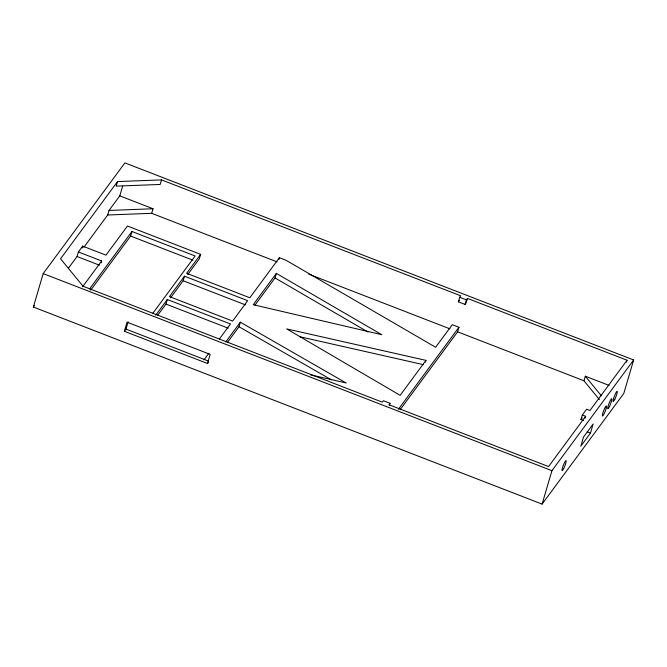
<?xml version="1.0" encoding="UTF-8"?>
<svg xmlns="http://www.w3.org/2000/svg" width="667" height="667" viewBox="0 0 667 667"><rect width="100%" height="100%" fill="white"/><g stroke="black" fill="none" stroke-linecap="round" stroke-linejoin="round"><path stroke-width="1" d="M33.35 307.028L43.188 273.603L124.904 162.89L633.65 359.972L623.812 393.397L542.096 504.11L33.35 307.028L34.576 305.361M68.468 268.134L77.047 256.512L78.389 251.959L82.691 246.131L105.961 255.144L127.472 226.013L200.625 254.352L199.283 258.913L187.735 274.554M82.149 247.957L82.691 246.131M83.8 247.365L107.687 214.999L109.029 210.439L119.785 195.873L122.645 186.151M161.531 179.89L117.525 181.574L116.183 186.135L160.188 184.451L161.531 179.89L460.789 295.823L459.721 297.282L458.379 301.834L465.024 304.41L466.1 302.951L467.442 298.399L627.047 360.23L626.463 362.214M101.126 262.798L101.667 260.972L78.389 251.959M90.687 290.17L130.624 236.06L131.966 231.499L195.148 255.978L152.751 313.415M107.687 214.999L151.692 213.315L153.035 208.754L119.785 195.873M124.37 331.282L127.055 322.169L210.18 354.377L207.504 363.49L124.37 331.282L125.988 329.098L128.131 321.811M157.437 315.591L165.95 304.069L167.292 299.508L230.465 323.987L219.376 339.011M170.51 297.891L183.15 280.757L184.492 276.205L247.674 300.675L232.616 321.069L169.443 296.598L184.492 276.205M227.447 342.404L239.003 326.747L240.345 322.194L346.173 382.991L310.639 374.871M278.856 259.53L279.39 257.704L286.043 260.28L435.634 347.265L452.301 324.687L458.946 327.264L457.604 331.816L400.125 409.688M254.944 305.144L275.021 277.947L276.363 273.387L381.816 334.709L253.243 304.711L276.363 273.387M389.486 405.102L390.028 403.285L383.375 400.709L382.299 402.159L83.041 286.235L60.539 258.788L117.525 181.574M425.421 362.198L425.955 360.372L286.693 328.906L400.15 395.339L425.955 360.372M465.024 304.41L466.366 299.858L467.442 298.399M542.096 504.11L551.934 470.685L633.65 359.972M599.391 399.591L583.958 380.765L585.301 376.213L609.054 385.409M583.483 420.543L580.99 419.585L582.324 415.024L586.626 409.196L589.953 410.488L627.047 360.23M585.117 418.134L585.651 416.308L582.324 415.024M590.478 433.083L593.155 423.97L583.483 437.077L580.799 446.19L590.478 433.083L587.152 431.791M82.616 286.777L101.667 260.972M89.57 288.936L131.966 231.499M155.745 315.157L167.292 299.508M200.625 254.352L186.643 273.287L249.825 297.765L279.39 257.704M203.977 359.872L208.904 353.193M207.504 363.49L208.579 362.031M225.746 341.971L240.345 322.194M458.379 301.834L459.455 300.375M390.028 403.285L388.953 404.736L548.557 466.567L585.651 416.308M398.382 409.321L458.946 327.264M580.99 419.585L582.216 417.917M109.029 210.439L153.035 208.754M299.583 336.677L423.595 364.699M459.721 297.282L466.366 299.858M151.692 213.315L277.088 261.889M308.863 274.195L449.992 328.864M457.604 331.816L583.958 380.765M130.624 236.06L192.846 260.163M183.15 280.757L245.373 304.861M77.047 256.512L99.35 265.158M165.95 304.069L228.172 328.172M43.188 273.603L551.934 470.685M125.988 329.098L208.146 360.93M239.003 326.747L331.374 379.823M275.021 277.947L367.959 331.991M585.301 376.213L601.376 395.814M606.27 407.896L605.961 409.029A5.411 0.817 -68.8 0 1 602.468 416.066A5.411 0.817 -68.8 0 1 604.494 408.721A5.411 0.817 -68.8 0 1 606.27 407.896M609.43 406.578A5.411 0.817 -68.8 0 0 611.747 398.691A5.411 0.817 -68.8 0 0 608.171 405.911A5.411 0.817 -68.8 0 0 609.43 406.578M614.807 399.3A5.411 0.817 -68.8 0 0 617.125 391.404A5.411 0.817 -68.8 0 0 613.548 398.633A5.411 0.817 -68.8 0 0 614.807 399.3M563.732 468.492A5.411 0.817 -68.8 0 0 566.05 460.597A5.411 0.817 -68.8 0 0 562.473 467.825A5.411 0.817 -68.8 0 0 563.732 468.492"/></g></svg>
